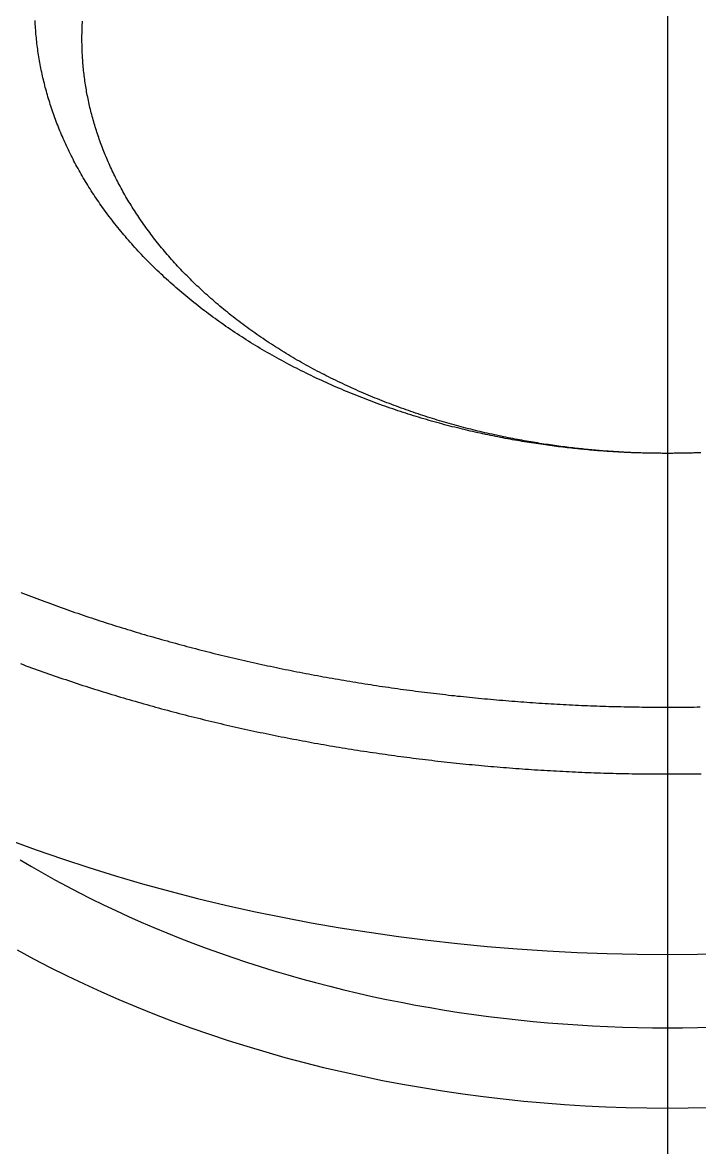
# Model space of a CAD drawing. Extents: x -6.6 to 49.4, y -19.1 to 35.3.
# Drawn here: x 37.52 to 41.11, y 23.55 to 29.5 of the extents above; entities that cross this region are included whole.
import ezdxf

# ---------------------------------------------------------------- set-up
doc = ezdxf.new("R2010")
doc.units = 0
doc.linetypes.add('CENTER', pattern=[50.8, 31.75, -6.35, 6.35, -6.35])
doc.layers.get('0').update_dxf_attribs({"linetype": 'CONTINUOUS'})
doc.layers.add('CENTER', color=1, linetype='CENTER')

msp = doc.modelspace()

# ---------------------------------------------------------------- linework, layer by layer
at = {"color": 7}
for points in [[(40.9353, 27.2238, 0), (40.9258, 27.2238, 0), (40.9164, 27.2238, 0), (40.907, 27.2238, 0), (40.8975, 27.2239, 0), (40.8881, 27.224, 0), (40.8786, 27.2241, 0), (40.8692, 27.2242, 0), (40.8597, 27.2243, 0), (40.8503, 27.2244, 0), (40.8408, 27.2246, 0), (40.8313, 27.2248, 0), (40.8218, 27.225, 0), (40.8122, 27.2252, 0), (40.8027, 27.2255, 0), (40.7931, 27.2257, 0), (40.7836, 27.226, 0), (40.774, 27.2263, 0), (40.7643, 27.2266, 0), (40.7547, 27.227, 0), (40.745, 27.2273, 0), (40.7354, 27.2277, 0), (40.7256, 27.2281, 0), (40.7159, 27.2286, 0), (40.7061, 27.229, 0), (40.6963, 27.2295, 0), (40.6865, 27.23, 0), (40.6766, 27.2306, 0), (40.6667, 27.2311, 0), (40.6568, 27.2317, 0), (40.6468, 27.2323, 0), (40.6368, 27.2329, 0), (40.6268, 27.2336, 0), (40.6167, 27.2342, 0), (40.6066, 27.2349, 0), (40.5964, 27.2357, 0), (40.5862, 27.2364, 0), (40.5759, 27.2372, 0), (40.5656, 27.238, 0), (40.5553, 27.2389, 0), (40.5449, 27.2397, 0), (40.5344, 27.2406, 0), (40.5239, 27.2415, 0), (40.5134, 27.2425, 0), (40.5028, 27.2435, 0), (40.4921, 27.2445, 0), (40.4814, 27.2455, 0), (40.4706, 27.2466, 0), (40.4598, 27.2477, 0), (40.4489, 27.2488, 0), (40.4379, 27.25, 0), (40.4269, 27.2512, 0), (40.4158, 27.2524, 0), (40.4047, 27.2537, 0), (40.3934, 27.2549, 0), (40.3821, 27.2563, 0), (40.3708, 27.2576, 0), (40.3593, 27.259, 0), (40.3478, 27.2605, 0), (40.3362, 27.262, 0), (40.3245, 27.2635, 0), (40.3127, 27.2651, 0), (40.3009, 27.2667, 0), (40.289, 27.2683, 0), (40.277, 27.27, 0), (40.2649, 27.2718, 0), (40.2528, 27.2735, 0), (40.2406, 27.2754, 0), (40.2283, 27.2772, 0), (40.216, 27.2791, 0), (40.2036, 27.2811, 0), (40.1912, 27.2831, 0), (40.1787, 27.2851, 0), (40.1661, 27.2872, 0), (40.1535, 27.2894, 0), (40.1408, 27.2915, 0), (40.1281, 27.2938, 0), (40.1153, 27.296, 0), (40.1024, 27.2984, 0), (40.0896, 27.3007, 0), (40.0766, 27.3031, 0), (40.0636, 27.3056, 0), (40.0506, 27.3081, 0), (40.0375, 27.3106, 0), (40.0244, 27.3132, 0), (40.0113, 27.3159, 0), (39.9981, 27.3186, 0), (39.9848, 27.3213, 0), (39.9715, 27.3241, 0), (39.9582, 27.327, 0), (39.9449, 27.3298, 0), (39.9315, 27.3328, 0), (39.9181, 27.3358, 0), (39.9047, 27.3388, 0), (39.8912, 27.3419, 0), (39.8777, 27.345, 0), (39.8642, 27.3482, 0), (39.8507, 27.3515, 0), (39.8371, 27.3548, 0), (39.8235, 27.3581, 0), (39.8099, 27.3615, 0), (39.7963, 27.3649, 0), (39.7826, 27.3684, 0), (39.769, 27.372, 0), (39.7553, 27.3756, 0), (39.7416, 27.3792, 0), (39.7279, 27.383, 0), (39.7142, 27.3867, 0), (39.7005, 27.3905, 0), (39.6868, 27.3944, 0), (39.6731, 27.3983, 0), (39.6593, 27.4023, 0), (39.6456, 27.4063, 0), (39.6319, 27.4104, 0), (39.6181, 27.4146, 0), (39.6044, 27.4187, 0), (39.5907, 27.423, 0), (39.5769, 27.4273, 0), (39.5632, 27.4316, 0), (39.5495, 27.436, 0), (39.5358, 27.4405, 0), (39.522, 27.445, 0), (39.5083, 27.4495, 0), (39.4946, 27.4541, 0), (39.4809, 27.4588, 0), (39.4672, 27.4635, 0), (39.4535, 27.4682, 0), (39.4398, 27.4731, 0), (39.4261, 27.4779, 0), (39.4124, 27.4828, 0), (39.3988, 27.4878, 0), (39.3851, 27.4928, 0), (39.3715, 27.4979, 0), (39.3579, 27.503, 0), (39.3442, 27.5082, 0), (39.3306, 27.5134, 0), (39.317, 27.5187, 0), (39.3035, 27.5241, 0), (39.2899, 27.5294, 0), (39.2763, 27.5349, 0), (39.2628, 27.5404, 0), (39.2493, 27.5459, 0), (39.2358, 27.5515, 0), (39.2223, 27.5571, 0), (39.2088, 27.5628, 0), (39.1954, 27.5686, 0), (39.182, 27.5744, 0), (39.1686, 27.5802, 0), (39.1552, 27.5861, 0), (39.1418, 27.5921, 0), (39.1285, 27.5981, 0), (39.1152, 27.6042, 0), (39.1019, 27.6103, 0), (39.0886, 27.6164, 0), (39.0753, 27.6226, 0), (39.0621, 27.6289, 0), (39.0489, 27.6352, 0), (39.0358, 27.6416, 0), (39.0226, 27.648, 0), (39.0095, 27.6544, 0), (38.9965, 27.661, 0), (38.9834, 27.6675, 0), (38.9704, 27.6742, 0), (38.9574, 27.6808, 0), (38.9444, 27.6875, 0), (38.9315, 27.6943, 0), (38.9186, 27.7011, 0), (38.9058, 27.708, 0), (38.893, 27.7149, 0), (38.8802, 27.7219, 0), (38.8674, 27.7289, 0), (38.8547, 27.736, 0), (38.842, 27.7432, 0), (38.8294, 27.7503, 0), (38.8168, 27.7576, 0), (38.8042, 27.7648, 0), (38.7917, 27.7722, 0), (38.7792, 27.7796, 0), (38.7668, 27.787, 0), (38.7544, 27.7945, 0), (38.7421, 27.802, 0), (38.7298, 27.8096, 0), (38.7175, 27.8172, 0), (38.7053, 27.8249, 0), (38.6931, 27.8326, 0), (38.681, 27.8404, 0), (38.669, 27.8482, 0), (38.657, 27.856, 0), (38.645, 27.8639, 0), (38.6331, 27.8719, 0), (38.6213, 27.8799, 0), (38.6095, 27.8879, 0), (38.5977, 27.896, 0), (38.5861, 27.9041, 0), (38.5744, 27.9122, 0), (38.5628, 27.9204, 0), (38.5513, 27.9287, 0), (38.5398, 27.937, 0), (38.5284, 27.9453, 0), (38.5171, 27.9536, 0), (38.5058, 27.962, 0), (38.4945, 27.9705, 0), (38.4834, 27.9789, 0), (38.4722, 27.9874, 0), (38.4612, 27.996, 0), (38.4502, 28.0045, 0), (38.4392, 28.0132, 0), (38.4283, 28.0218, 0), (38.4175, 28.0305, 0), (38.4068, 28.0392, 0), (38.3961, 28.0479, 0), (38.3854, 28.0567, 0), (38.3749, 28.0655, 0), (38.3644, 28.0744, 0), (38.3539, 28.0832, 0), (38.3435, 28.0922, 0), (38.3332, 28.1011, 0), (38.323, 28.11, 0), (38.3128, 28.119, 0), (38.3027, 28.1281, 0), (38.2927, 28.1371, 0), (38.2827, 28.1462, 0), (38.2728, 28.1553, 0), (38.263, 28.1644, 0), (38.2532, 28.1736, 0), (38.2435, 28.1827, 0), (38.2339, 28.1919, 0), (38.2243, 28.2012, 0), (38.2149, 28.2104, 0), (38.2055, 28.2197, 0), (38.1961, 28.229, 0), (38.1869, 28.2383, 0), (38.1777, 28.2477, 0), (38.1686, 28.257, 0), (38.1595, 28.2664, 0), (38.1506, 28.2758, 0), (38.1417, 28.2852, 0), (38.1329, 28.2947, 0), (38.1242, 28.3041, 0), (38.1155, 28.3136, 0), (38.107, 28.3231, 0), (38.0985, 28.3326, 0), (38.09, 28.3421, 0), (38.0817, 28.3517, 0), (38.0734, 28.3612, 0), (38.0653, 28.3708, 0), (38.0572, 28.3803, 0), (38.0491, 28.3899, 0), (38.0412, 28.3995, 0), (38.0333, 28.4091, 0), (38.0255, 28.4187, 0), (38.0177, 28.4283, 0), (38.0101, 28.438, 0), (38.0025, 28.4476, 0), (37.995, 28.4573, 0), (37.9876, 28.467, 0), (37.9802, 28.4766, 0), (37.9729, 28.4863, 0), (37.9657, 28.496, 0), (37.9586, 28.5057, 0), (37.9515, 28.5155, 0), (37.9445, 28.5252, 0), (37.9376, 28.5349, 0), (37.9308, 28.5447, 0), (37.924, 28.5544, 0), (37.9173, 28.5642, 0), (37.9107, 28.574, 0), (37.9041, 28.5837, 0), (37.8977, 28.5935, 0), (37.8913, 28.6033, 0), (37.8849, 28.6131, 0), (37.8786, 28.623, 0), (37.8725, 28.6328, 0), (37.8663, 28.6426, 0), (37.8603, 28.6524, 0), (37.8543, 28.6623, 0), (37.8484, 28.6721, 0), (37.8425, 28.682, 0), (37.8368, 28.6919, 0), (37.8311, 28.7017, 0), (37.8254, 28.7116, 0), (37.8199, 28.7215, 0), (37.8144, 28.7314, 0), (37.809, 28.7413, 0), (37.8036, 28.7512, 0), (37.7983, 28.7611, 0), (37.7931, 28.771, 0), (37.788, 28.781, 0), (37.7829, 28.7909, 0), (37.7779, 28.8008, 0), (37.7729, 28.8108, 0), (37.7681, 28.8207, 0), (37.7633, 28.8306, 0), (37.7585, 28.8406, 0), (37.7538, 28.8506, 0), (37.7492, 28.8605, 0), (37.7447, 28.8705, 0), (37.7402, 28.8805, 0), (37.7358, 28.8904, 0), (37.7315, 28.9004, 0), (37.7272, 28.9104, 0), (37.723, 28.9204, 0), (37.7188, 28.9304, 0), (37.7148, 28.9403, 0), (37.7107, 28.9503, 0), (37.7068, 28.9603, 0), (37.7029, 28.9703, 0), (37.6991, 28.9803, 0), (37.6953, 28.9904, 0), (37.6916, 29.0004, 0), (37.688, 29.0104, 0), (37.6844, 29.0204, 0), (37.6809, 29.0304, 0), (37.6775, 29.0404, 0), (37.6741, 29.0505, 0), (37.6708, 29.0605, 0), (37.6676, 29.0705, 0), (37.6644, 29.0806, 0), (37.6613, 29.0906, 0), (37.6582, 29.1007, 0), (37.6552, 29.1107, 0), (37.6523, 29.1208, 0), (37.6495, 29.1308, 0), (37.6467, 29.1409, 0), (37.6439, 29.1509, 0), (37.6412, 29.161, 0), (37.6386, 29.171, 0), (37.6361, 29.1811, 0), (37.6336, 29.1912, 0), (37.6312, 29.2012, 0), (37.6288, 29.2113, 0), (37.6265, 29.2214, 0), (37.6243, 29.2315, 0), (37.6221, 29.2415, 0), (37.62, 29.2516, 0), (37.618, 29.2617, 0), (37.616, 29.2718, 0), (37.6141, 29.2819, 0), (37.6122, 29.292, 0), (37.6104, 29.3021, 0), (37.6087, 29.3121, 0), (37.607, 29.3222, 0), (37.6054, 29.3323, 0), (37.6039, 29.3424, 0), (37.6024, 29.3525, 0), (37.601, 29.3626, 0), (37.5996, 29.3727, 0), (37.5983, 29.3828, 0), (37.5971, 29.3929, 0), (37.5959, 29.403, 0), (37.5948, 29.4131, 0), (37.5937, 29.4232, 0), (37.5928, 29.4333, 0), (37.5918, 29.4434, 0), (37.591, 29.4535, 0), (37.5902, 29.4637, 0), (37.5894, 29.4738, 0), (37.5887, 29.4839, 0), (37.5881, 29.494, 0), (37.5875, 29.5041, 0), (37.5871, 29.5142, 0)], [(40.9353, 27.2238, 0), (40.9265, 27.2238, 0), (40.9178, 27.2238, 0), (40.9091, 27.2238, 0), (40.9004, 27.2239, 0), (40.8916, 27.2239, 0), (40.8829, 27.224, 0), (40.8741, 27.2241, 0), (40.8654, 27.2243, 0), (40.8566, 27.2244, 0), (40.8478, 27.2245, 0), (40.839, 27.2247, 0), (40.8302, 27.2249, 0), (40.8214, 27.2251, 0), (40.8126, 27.2253, 0), (40.8037, 27.2256, 0), (40.7949, 27.2258, 0), (40.786, 27.2261, 0), (40.7771, 27.2264, 0), (40.7682, 27.2267, 0), (40.7592, 27.2271, 0), (40.7503, 27.2274, 0), (40.7413, 27.2278, 0), (40.7323, 27.2282, 0), (40.7232, 27.2286, 0), (40.7142, 27.2291, 0), (40.7051, 27.2296, 0), (40.6959, 27.23, 0), (40.6868, 27.2306, 0), (40.6776, 27.2311, 0), (40.6684, 27.2316, 0), (40.6591, 27.2322, 0), (40.6498, 27.2328, 0), (40.6405, 27.2335, 0), (40.6311, 27.2341, 0), (40.6217, 27.2348, 0), (40.6122, 27.2355, 0), (40.6027, 27.2362, 0), (40.5932, 27.237, 0), (40.5836, 27.2377, 0), (40.574, 27.2385, 0), (40.5643, 27.2394, 0), (40.5546, 27.2402, 0), (40.5449, 27.2411, 0), (40.535, 27.242, 0), (40.5252, 27.2429, 0), (40.5153, 27.2439, 0), (40.5053, 27.2449, 0), (40.4952, 27.2459, 0), (40.4852, 27.247, 0), (40.475, 27.248, 0), (40.4648, 27.2491, 0), (40.4546, 27.2503, 0), (40.4443, 27.2514, 0), (40.4339, 27.2526, 0), (40.4234, 27.2538, 0), (40.4129, 27.2551, 0), (40.4023, 27.2564, 0), (40.3916, 27.2577, 0), (40.3809, 27.2591, 0), (40.3701, 27.2605, 0), (40.3592, 27.262, 0), (40.3482, 27.2635, 0), (40.3372, 27.265, 0), (40.3261, 27.2666, 0), (40.3149, 27.2682, 0), (40.3037, 27.2698, 0), (40.2924, 27.2715, 0), (40.2811, 27.2732, 0), (40.2697, 27.275, 0), (40.2582, 27.2768, 0), (40.2467, 27.2787, 0), (40.2351, 27.2806, 0), (40.2235, 27.2825, 0), (40.2118, 27.2845, 0), (40.2001, 27.2865, 0), (40.1883, 27.2885, 0), (40.1765, 27.2906, 0), (40.1646, 27.2928, 0), (40.1527, 27.295, 0), (40.1407, 27.2972, 0), (40.1287, 27.2995, 0), (40.1166, 27.3018, 0), (40.1045, 27.3042, 0), (40.0924, 27.3066, 0), (40.0802, 27.309, 0), (40.068, 27.3115, 0), (40.0557, 27.314, 0), (40.0435, 27.3166, 0), (40.0311, 27.3193, 0), (40.0188, 27.3219, 0), (40.0064, 27.3246, 0), (39.994, 27.3274, 0), (39.9816, 27.3302, 0), (39.9691, 27.3331, 0), (39.9566, 27.336, 0), (39.9441, 27.3389, 0), (39.9316, 27.3419, 0), (39.919, 27.345, 0), (39.9065, 27.3481, 0), (39.8939, 27.3512, 0), (39.8813, 27.3544, 0), (39.8686, 27.3576, 0), (39.856, 27.3609, 0), (39.8434, 27.3643, 0), (39.8307, 27.3676, 0), (39.818, 27.3711, 0), (39.8053, 27.3746, 0), (39.7927, 27.3781, 0), (39.78, 27.3817, 0), (39.7673, 27.3853, 0), (39.7546, 27.389, 0), (39.7419, 27.3927, 0), (39.7291, 27.3965, 0), (39.7164, 27.4003, 0), (39.7037, 27.4042, 0), (39.691, 27.4081, 0), (39.6783, 27.4121, 0), (39.6656, 27.4161, 0), (39.6529, 27.4202, 0), (39.6402, 27.4243, 0), (39.6275, 27.4285, 0), (39.6148, 27.4327, 0), (39.6021, 27.4369, 0), (39.5894, 27.4412, 0), (39.5767, 27.4456, 0), (39.5641, 27.45, 0), (39.5514, 27.4545, 0), (39.5387, 27.459, 0), (39.5261, 27.4635, 0), (39.5134, 27.4681, 0), (39.5008, 27.4728, 0), (39.4882, 27.4775, 0), (39.4756, 27.4822, 0), (39.463, 27.487, 0), (39.4504, 27.4918, 0), (39.4378, 27.4967, 0), (39.4252, 27.5016, 0), (39.4127, 27.5066, 0), (39.4001, 27.5117, 0), (39.3876, 27.5167, 0), (39.3751, 27.5219, 0), (39.3626, 27.527, 0), (39.3501, 27.5323, 0), (39.3377, 27.5375, 0), (39.3252, 27.5429, 0), (39.3128, 27.5482, 0), (39.3004, 27.5536, 0), (39.288, 27.5591, 0), (39.2756, 27.5646, 0), (39.2633, 27.5702, 0), (39.251, 27.5758, 0), (39.2387, 27.5814, 0), (39.2264, 27.5871, 0), (39.2141, 27.5929, 0), (39.2019, 27.5987, 0), (39.1897, 27.6045, 0), (39.1775, 27.6104, 0), (39.1654, 27.6163, 0), (39.1532, 27.6223, 0), (39.1411, 27.6283, 0), (39.1291, 27.6344, 0), (39.117, 27.6405, 0), (39.105, 27.6467, 0), (39.093, 27.6529, 0), (39.0811, 27.6592, 0), (39.0691, 27.6655, 0), (39.0572, 27.6719, 0), (39.0454, 27.6783, 0), (39.0335, 27.6847, 0), (39.0217, 27.6912, 0), (39.01, 27.6978, 0), (38.9982, 27.7044, 0), (38.9866, 27.711, 0), (38.9749, 27.7177, 0), (38.9633, 27.7245, 0), (38.9517, 27.7312, 0), (38.9401, 27.7381, 0), (38.9286, 27.745, 0), (38.9172, 27.7519, 0), (38.9057, 27.7589, 0), (38.8943, 27.7659, 0), (38.883, 27.7729, 0), (38.8717, 27.78, 0), (38.8605, 27.7872, 0), (38.8493, 27.7944, 0), (38.8381, 27.8016, 0), (38.827, 27.8089, 0), (38.8159, 27.8162, 0), (38.8049, 27.8235, 0), (38.794, 27.8309, 0), (38.7831, 27.8383, 0), (38.7722, 27.8458, 0), (38.7614, 27.8533, 0), (38.7506, 27.8609, 0), (38.7399, 27.8685, 0), (38.7292, 27.8761, 0), (38.7186, 27.8837, 0), (38.708, 27.8914, 0), (38.6975, 27.8992, 0), (38.6871, 27.9069, 0), (38.6767, 27.9147, 0), (38.6663, 27.9226, 0), (38.656, 27.9304, 0), (38.6458, 27.9383, 0), (38.6356, 27.9463, 0), (38.6255, 27.9542, 0), (38.6154, 27.9622, 0), (38.6054, 27.9703, 0), (38.5955, 27.9783, 0), (38.5856, 27.9864, 0), (38.5757, 27.9946, 0), (38.5659, 28.0027, 0), (38.5562, 28.0109, 0), (38.5466, 28.0191, 0), (38.537, 28.0273, 0), (38.5274, 28.0356, 0), (38.5179, 28.0439, 0), (38.5085, 28.0522, 0), (38.4992, 28.0606, 0), (38.4899, 28.0689, 0), (38.4807, 28.0773, 0), (38.4715, 28.0858, 0), (38.4624, 28.0942, 0), (38.4534, 28.1027, 0), (38.4444, 28.1112, 0), (38.4355, 28.1197, 0), (38.4266, 28.1282, 0), (38.4179, 28.1368, 0), (38.4092, 28.1454, 0), (38.4005, 28.154, 0), (38.392, 28.1626, 0), (38.3835, 28.1712, 0), (38.375, 28.1799, 0), (38.3667, 28.1886, 0), (38.3584, 28.1973, 0), (38.3502, 28.206, 0), (38.342, 28.2147, 0), (38.334, 28.2235, 0), (38.326, 28.2323, 0), (38.318, 28.2411, 0), (38.3102, 28.2498, 0), (38.3024, 28.2587, 0), (38.2947, 28.2675, 0), (38.287, 28.2763, 0), (38.2794, 28.2852, 0), (38.2719, 28.294, 0), (38.2645, 28.3029, 0), (38.2571, 28.3118, 0), (38.2498, 28.3206, 0), (38.2426, 28.3295, 0), (38.2355, 28.3385, 0), (38.2284, 28.3474, 0), (38.2214, 28.3563, 0), (38.2144, 28.3652, 0), (38.2076, 28.3742, 0), (38.2007, 28.3831, 0), (38.194, 28.3921, 0), (38.1873, 28.4011, 0), (38.1807, 28.4101, 0), (38.1742, 28.4191, 0), (38.1677, 28.4281, 0), (38.1613, 28.4371, 0), (38.155, 28.4461, 0), (38.1487, 28.4551, 0), (38.1425, 28.4642, 0), (38.1364, 28.4732, 0), (38.1303, 28.4822, 0), (38.1243, 28.4913, 0), (38.1184, 28.5004, 0), (38.1126, 28.5095, 0), (38.1068, 28.5185, 0), (38.101, 28.5276, 0), (38.0954, 28.5367, 0), (38.0898, 28.5458, 0), (38.0842, 28.5549, 0), (38.0788, 28.5641, 0), (38.0733, 28.5732, 0), (38.068, 28.5823, 0), (38.0627, 28.5914, 0), (38.0575, 28.6006, 0), (38.0524, 28.6097, 0), (38.0473, 28.6189, 0), (38.0423, 28.628, 0), (38.0373, 28.6372, 0), (38.0324, 28.6464, 0), (38.0276, 28.6556, 0), (38.0228, 28.6647, 0), (38.0181, 28.6739, 0), (38.0135, 28.6831, 0), (38.0089, 28.6923, 0), (38.0044, 28.7015, 0), (38, 28.7107, 0), (37.9956, 28.7199, 0), (37.9913, 28.7292, 0), (37.987, 28.7384, 0), (37.9828, 28.7476, 0), (37.9786, 28.7568, 0), (37.9746, 28.766, 0), (37.9706, 28.7753, 0), (37.9666, 28.7845, 0), (37.9627, 28.7938, 0), (37.9589, 28.803, 0), (37.9551, 28.8122, 0), (37.9514, 28.8215, 0), (37.9477, 28.8307, 0), (37.9441, 28.84, 0), (37.9406, 28.8493, 0), (37.9371, 28.8585, 0), (37.9337, 28.8678, 0), (37.9303, 28.8771, 0), (37.927, 28.8863, 0), (37.9238, 28.8956, 0), (37.9206, 28.9049, 0), (37.9175, 28.9142, 0), (37.9144, 28.9234, 0), (37.9114, 28.9327, 0), (37.9085, 28.942, 0), (37.9056, 28.9513, 0), (37.9028, 28.9606, 0), (37.9, 28.9699, 0), (37.8973, 28.9792, 0), (37.8947, 28.9885, 0), (37.8921, 28.9978, 0), (37.8895, 29.0071, 0), (37.8871, 29.0164, 0), (37.8847, 29.0257, 0), (37.8823, 29.035, 0), (37.88, 29.0444, 0), (37.8778, 29.0537, 0), (37.8756, 29.063, 0), (37.8735, 29.0723, 0), (37.8714, 29.0816, 0), (37.8694, 29.091, 0), (37.8674, 29.1003, 0), (37.8655, 29.1096, 0), (37.8637, 29.119, 0), (37.8619, 29.1283, 0), (37.8602, 29.1376, 0), (37.8585, 29.147, 0), (37.8569, 29.1563, 0), (37.8554, 29.1656, 0), (37.8539, 29.175, 0), (37.8525, 29.1843, 0), (37.8511, 29.1937, 0), (37.8498, 29.203, 0), (37.8485, 29.2123, 0), (37.8473, 29.2217, 0), (37.8462, 29.231, 0), (37.8451, 29.2404, 0), (37.8441, 29.2497, 0), (37.8431, 29.2591, 0), (37.8422, 29.2684, 0), (37.8413, 29.2778, 0), (37.8405, 29.2871, 0), (37.8398, 29.2965, 0), (37.8391, 29.3059, 0), (37.8385, 29.3152, 0), (37.8379, 29.3246, 0), (37.8374, 29.3339, 0), (37.8369, 29.3433, 0), (37.8365, 29.3526, 0), (37.8362, 29.362, 0), (37.8359, 29.3713, 0), (37.8356, 29.3807, 0), (37.8355, 29.3901, 0), (37.8353, 29.3994, 0), (37.8353, 29.4088, 0), (37.8353, 29.4181, 0), (37.8353, 29.4275, 0), (37.8354, 29.4369, 0), (37.8356, 29.4462, 0), (37.8358, 29.4556, 0), (37.836, 29.4649, 0), (37.8364, 29.4743, 0), (37.8368, 29.4836, 0), (37.8372, 29.493, 0), (37.8377, 29.5023, 0), (37.8382, 29.5117, 0)], [(41.1113, 27.227, 0), (41.1023, 27.2267, 0), (41.0934, 27.2264, 0), (41.0845, 27.2261, 0), (41.0756, 27.2258, 0), (41.0668, 27.2255, 0), (41.0579, 27.2253, 0), (41.0491, 27.2251, 0), (41.0403, 27.2249, 0), (41.0315, 27.2247, 0), (41.0227, 27.2245, 0), (41.0139, 27.2244, 0), (41.0052, 27.2242, 0), (40.9964, 27.2241, 0), (40.9877, 27.224, 0), (40.9789, 27.2239, 0), (40.9702, 27.2239, 0), (40.9615, 27.2238, 0), (40.9527, 27.2238, 0), (40.944, 27.2238, 0), (40.9353, 27.2238, 0)], [(41.1062, 27.2266, 0), (41.0966, 27.2263, 0), (41.087, 27.226, 0), (41.0774, 27.2257, 0), (41.0678, 27.2254, 0), (41.0583, 27.2252, 0), (41.0488, 27.225, 0), (41.0393, 27.2248, 0), (41.0298, 27.2246, 0), (41.0203, 27.2244, 0), (41.0108, 27.2243, 0), (41.0013, 27.2242, 0), (40.9919, 27.224, 0), (40.9824, 27.224, 0), (40.973, 27.2239, 0), (40.9636, 27.2238, 0), (40.9541, 27.2238, 0), (40.9447, 27.2238, 0), (40.9353, 27.2238, 0)], [(37.5112, 26.4875, 0), (37.5254, 26.482, 0), (37.5396, 26.4765, 0), (37.5538, 26.4711, 0), (37.568, 26.4657, 0), (37.5823, 26.4603, 0), (37.5966, 26.4549, 0), (37.6109, 26.4495, 0), (37.6252, 26.4442, 0), (37.6395, 26.4389, 0), (37.6538, 26.4336, 0), (37.6682, 26.4284, 0), (37.6826, 26.4231, 0), (37.697, 26.4179, 0), (37.7114, 26.4128, 0), (37.7258, 26.4076, 0), (37.7403, 26.4025, 0), (37.7548, 26.3974, 0), (37.7692, 26.3923, 0), (37.7837, 26.3873, 0), (37.7983, 26.3822, 0), (37.8128, 26.3772, 0), (37.8273, 26.3723, 0), (37.8419, 26.3673, 0), (37.8565, 26.3624, 0), (37.8711, 26.3575, 0), (37.8857, 26.3526, 0), (37.9003, 26.3478, 0), (37.915, 26.343, 0), (37.9296, 26.3382, 0), (37.9443, 26.3334, 0), (37.959, 26.3287, 0), (37.9737, 26.3239, 0), (37.9884, 26.3192, 0), (38.0031, 26.3146, 0), (38.0179, 26.3099, 0), (38.0326, 26.3053, 0), (38.0474, 26.3007, 0), (38.0622, 26.2962, 0), (38.077, 26.2916, 0), (38.0918, 26.2871, 0), (38.1067, 26.2826, 0), (38.1215, 26.2781, 0), (38.1364, 26.2737, 0), (38.1513, 26.2693, 0), (38.1661, 26.2649, 0), (38.181, 26.2605, 0), (38.196, 26.2562, 0), (38.2109, 26.2519, 0), (38.2258, 26.2476, 0), (38.2408, 26.2433, 0), (38.2558, 26.2391, 0), (38.2708, 26.2349, 0), (38.2858, 26.2307, 0), (38.3008, 26.2265, 0), (38.3158, 26.2224, 0), (38.3308, 26.2183, 0), (38.3459, 26.2142, 0), (38.361, 26.2101, 0), (38.376, 26.2061, 0), (38.3911, 26.2021, 0), (38.4062, 26.1981, 0), (38.4213, 26.1941, 0), (38.4365, 26.1902, 0), (38.4516, 26.1863, 0), (38.4668, 26.1824, 0), (38.4819, 26.1785, 0), (38.4971, 26.1747, 0), (38.5123, 26.1709, 0), (38.5275, 26.1671, 0), (38.5427, 26.1633, 0), (38.5579, 26.1596, 0), (38.5732, 26.1559, 0), (38.5884, 26.1522, 0), (38.6037, 26.1485, 0), (38.619, 26.1449, 0), (38.6342, 26.1413, 0), (38.6495, 26.1377, 0), (38.6648, 26.1341, 0), (38.6802, 26.1306, 0), (38.6955, 26.1271, 0), (38.7108, 26.1236, 0), (38.7262, 26.1201, 0), (38.7415, 26.1167, 0), (38.7569, 26.1133, 0), (38.7723, 26.1099, 0), (38.7877, 26.1065, 0), (38.8031, 26.1032, 0), (38.8185, 26.0999, 0), (38.8339, 26.0966, 0), (38.8494, 26.0933, 0), (38.8648, 26.0901, 0), (38.8803, 26.0869, 0), (38.8957, 26.0837, 0), (38.9112, 26.0805, 0), (38.9267, 26.0774, 0), (38.9422, 26.0743, 0), (38.9577, 26.0712, 0), (38.9732, 26.0681, 0), (38.9887, 26.0651, 0), (39.0043, 26.0621, 0), (39.0198, 26.0591, 0), (39.0354, 26.0561, 0), (39.0509, 26.0532, 0), (39.0665, 26.0503, 0), (39.0821, 26.0474, 0), (39.0977, 26.0445, 0), (39.1133, 26.0417, 0), (39.1289, 26.0389, 0), (39.1445, 26.0361, 0), (39.1601, 26.0333, 0), (39.1758, 26.0306, 0), (39.1914, 26.0278, 0), (39.2071, 26.0252, 0), (39.2227, 26.0225, 0), (39.2384, 26.0198, 0), (39.2541, 26.0172, 0), (39.2698, 26.0146, 0), (39.2855, 26.0121, 0), (39.3012, 26.0095, 0), (39.3169, 26.007, 0), (39.3326, 26.0045, 0), (39.3483, 26.0021, 0), (39.3641, 25.9996, 0), (39.3798, 25.9972, 0), (39.3955, 25.9948, 0), (39.4113, 25.9924, 0), (39.4271, 25.9901, 0), (39.4428, 25.9878, 0), (39.4586, 25.9855, 0), (39.4744, 25.9832, 0), (39.4902, 25.981, 0), (39.506, 25.9787, 0), (39.5218, 25.9765, 0), (39.5376, 25.9744, 0), (39.5534, 25.9722, 0), (39.5693, 25.9701, 0), (39.5851, 25.968, 0), (39.6009, 25.9659, 0), (39.6168, 25.9639, 0), (39.6326, 25.9619, 0), (39.6485, 25.9599, 0), (39.6644, 25.9579, 0), (39.6802, 25.956, 0), (39.6961, 25.954, 0), (39.712, 25.9521, 0), (39.7279, 25.9503, 0), (39.7438, 25.9484, 0), (39.7597, 25.9466, 0), (39.7756, 25.9448, 0), (39.7915, 25.943, 0), (39.8075, 25.9413, 0), (39.8234, 25.9395, 0), (39.8393, 25.9378, 0), (39.8553, 25.9362, 0), (39.8712, 25.9345, 0), (39.8871, 25.9329, 0), (39.9031, 25.9313, 0), (39.9191, 25.9297, 0), (39.935, 25.9282, 0), (39.951, 25.9266, 0), (39.967, 25.9251, 0), (39.9829, 25.9237, 0), (39.9989, 25.9222, 0), (40.0149, 25.9208, 0), (40.0309, 25.9194, 0), (40.0469, 25.918, 0), (40.0629, 25.9166, 0), (40.0789, 25.9153, 0), (40.0949, 25.914, 0), (40.1109, 25.9127, 0), (40.1269, 25.9115, 0), (40.143, 25.9102, 0), (40.159, 25.909, 0), (40.175, 25.9079, 0), (40.191, 25.9067, 0), (40.2071, 25.9056, 0), (40.2231, 25.9045, 0), (40.2392, 25.9034, 0), (40.2552, 25.9023, 0), (40.2713, 25.9013, 0), (40.2873, 25.9003, 0), (40.3034, 25.8993, 0), (40.3194, 25.8983, 0), (40.3355, 25.8974, 0), (40.3516, 25.8965, 0), (40.3676, 25.8956, 0), (40.3837, 25.8948, 0), (40.3998, 25.8939, 0), (40.4158, 25.8931, 0), (40.4319, 25.8923, 0), (40.448, 25.8916, 0), (40.4641, 25.8908, 0), (40.4802, 25.8901, 0), (40.4963, 25.8894, 0), (40.5124, 25.8888, 0), (40.5284, 25.8881, 0), (40.5445, 25.8875, 0), (40.5606, 25.8869, 0), (40.5767, 25.8864, 0), (40.5928, 25.8858, 0), (40.6089, 25.8853, 0), (40.625, 25.8848, 0), (40.6411, 25.8844, 0), (40.6572, 25.8839, 0), (40.6733, 25.8835, 0), (40.6894, 25.8831, 0), (40.7055, 25.8828, 0), (40.7216, 25.8824, 0), (40.7377, 25.8821, 0), (40.7538, 25.8818, 0), (40.7699, 25.8815, 0), (40.786, 25.8813, 0), (40.8022, 25.8811, 0), (40.8183, 25.8809, 0), (40.8344, 25.8807, 0), (40.8505, 25.8806, 0), (40.8666, 25.8804, 0), (40.8827, 25.8804, 0), (40.8988, 25.8803, 0), (40.9149, 25.8802, 0), (40.931, 25.8802, 0), (40.9472, 25.8802, 0), (40.9633, 25.8802, 0), (40.9794, 25.8803, 0), (40.9955, 25.8804, 0), (41.0116, 25.8805, 0), (41.0277, 25.8806, 0), (41.0439, 25.8808, 0), (41.06, 25.8809, 0), (41.0761, 25.8811, 0), (41.0922, 25.8814, 0), (41.1083, 25.8816, 0)], [(37.509, 26.1109, 0), (37.5239, 26.1054, 0), (37.5388, 26.0999, 0), (37.5537, 26.0944, 0), (37.5686, 26.089, 0), (37.5835, 26.0836, 0), (37.5985, 26.0783, 0), (37.6135, 26.0729, 0), (37.6285, 26.0676, 0), (37.6435, 26.0623, 0), (37.6585, 26.057, 0), (37.6736, 26.0518, 0), (37.6887, 26.0466, 0), (37.7037, 26.0414, 0), (37.7188, 26.0362, 0), (37.7339, 26.0311, 0), (37.7491, 26.026, 0), (37.7642, 26.0209, 0), (37.7794, 26.0159, 0), (37.7945, 26.0108, 0), (37.8097, 26.0058, 0), (37.8249, 26.0009, 0), (37.8402, 25.9959, 0), (37.8554, 25.991, 0), (37.8706, 25.9861, 0), (37.8859, 25.9812, 0), (37.9012, 25.9764, 0), (37.9165, 25.9716, 0), (37.9318, 25.9668, 0), (37.9471, 25.962, 0), (37.9624, 25.9573, 0), (37.9778, 25.9526, 0), (37.9932, 25.9479, 0), (38.0085, 25.9432, 0), (38.0239, 25.9386, 0), (38.0394, 25.934, 0), (38.0548, 25.9294, 0), (38.0702, 25.9249, 0), (38.0857, 25.9203, 0), (38.1011, 25.9158, 0), (38.1166, 25.9114, 0), (38.1321, 25.9069, 0), (38.1476, 25.9025, 0), (38.1631, 25.8981, 0), (38.1787, 25.8937, 0), (38.1942, 25.8894, 0), (38.2098, 25.8851, 0), (38.2253, 25.8808, 0), (38.2409, 25.8765, 0), (38.2565, 25.8723, 0), (38.2721, 25.8681, 0), (38.2878, 25.8639, 0), (38.3034, 25.8597, 0), (38.319, 25.8556, 0), (38.3347, 25.8515, 0), (38.3504, 25.8474, 0), (38.3661, 25.8434, 0), (38.3818, 25.8393, 0), (38.3975, 25.8353, 0), (38.4132, 25.8314, 0), (38.4289, 25.8274, 0), (38.4447, 25.8235, 0), (38.4605, 25.8196, 0), (38.4762, 25.8157, 0), (38.492, 25.8119, 0), (38.5078, 25.8081, 0), (38.5236, 25.8043, 0), (38.5394, 25.8005, 0), (38.5553, 25.7968, 0), (38.5711, 25.7931, 0), (38.587, 25.7894, 0), (38.6028, 25.7857, 0), (38.6187, 25.7821, 0), (38.6346, 25.7785, 0), (38.6505, 25.7749, 0), (38.6664, 25.7713, 0), (38.6823, 25.7678, 0), (38.6982, 25.7643, 0), (38.7142, 25.7608, 0), (38.7301, 25.7573, 0), (38.7461, 25.7539, 0), (38.7621, 25.7505, 0), (38.778, 25.7471, 0), (38.794, 25.7438, 0), (38.81, 25.7404, 0), (38.826, 25.7371, 0), (38.8421, 25.7339, 0), (38.8581, 25.7306, 0), (38.8741, 25.7274, 0), (38.8902, 25.7242, 0), (38.9063, 25.721, 0), (38.9223, 25.7179, 0), (38.9384, 25.7148, 0), (38.9545, 25.7117, 0), (38.9706, 25.7086, 0), (38.9867, 25.7056, 0), (39.0028, 25.7026, 0), (39.0189, 25.6996, 0), (39.0351, 25.6966, 0), (39.0512, 25.6937, 0), (39.0674, 25.6907, 0), (39.0835, 25.6879, 0), (39.0997, 25.685, 0), (39.1159, 25.6822, 0), (39.1321, 25.6793, 0), (39.1483, 25.6766, 0), (39.1645, 25.6738, 0), (39.1807, 25.6711, 0), (39.1969, 25.6684, 0), (39.2132, 25.6657, 0), (39.2294, 25.663, 0), (39.2456, 25.6604, 0), (39.2619, 25.6578, 0), (39.2782, 25.6552, 0), (39.2944, 25.6527, 0), (39.3107, 25.6501, 0), (39.327, 25.6476, 0), (39.3433, 25.6451, 0), (39.3596, 25.6427, 0), (39.3759, 25.6403, 0), (39.3922, 25.6379, 0), (39.4085, 25.6355, 0), (39.4249, 25.6332, 0), (39.4412, 25.6308, 0), (39.4575, 25.6285, 0), (39.4739, 25.6263, 0), (39.4903, 25.624, 0), (39.5066, 25.6218, 0), (39.523, 25.6196, 0), (39.5394, 25.6174, 0), (39.5558, 25.6153, 0), (39.5722, 25.6132, 0), (39.5885, 25.6111, 0), (39.605, 25.609, 0), (39.6214, 25.607, 0), (39.6378, 25.605, 0), (39.6542, 25.603, 0), (39.6706, 25.601, 0), (39.6871, 25.5991, 0), (39.7035, 25.5972, 0), (39.72, 25.5953, 0), (39.7364, 25.5934, 0), (39.7529, 25.5916, 0), (39.7693, 25.5898, 0), (39.7858, 25.588, 0), (39.8023, 25.5862, 0), (39.8188, 25.5845, 0), (39.8352, 25.5828, 0), (39.8517, 25.5811, 0), (39.8682, 25.5795, 0), (39.8847, 25.5778, 0), (39.9012, 25.5762, 0), (39.9178, 25.5746, 0), (39.9343, 25.5731, 0), (39.9508, 25.5716, 0), (39.9673, 25.5701, 0), (39.9838, 25.5686, 0), (40.0004, 25.5671, 0), (40.0169, 25.5657, 0), (40.0335, 25.5643, 0), (40.05, 25.5629, 0), (40.0666, 25.5616, 0), (40.0831, 25.5603, 0), (40.0997, 25.559, 0), (40.1162, 25.5577, 0), (40.1328, 25.5565, 0), (40.1494, 25.5552, 0), (40.166, 25.554, 0), (40.1825, 25.5529, 0), (40.1991, 25.5517, 0), (40.2157, 25.5506, 0), (40.2323, 25.5495, 0), (40.2489, 25.5484, 0), (40.2655, 25.5474, 0), (40.2821, 25.5464, 0), (40.2987, 25.5454, 0), (40.3153, 25.5444, 0), (40.3319, 25.5435, 0), (40.3485, 25.5426, 0), (40.3651, 25.5417, 0), (40.3817, 25.5408, 0), (40.3984, 25.54, 0), (40.415, 25.5392, 0), (40.4316, 25.5384, 0), (40.4482, 25.5376, 0), (40.4649, 25.5369, 0), (40.4815, 25.5362, 0), (40.4981, 25.5355, 0), (40.5147, 25.5348, 0), (40.5314, 25.5342, 0), (40.548, 25.5336, 0), (40.5647, 25.533, 0), (40.5813, 25.5325, 0), (40.5979, 25.5319, 0), (40.6146, 25.5314, 0), (40.6312, 25.5309, 0), (40.6479, 25.5305, 0), (40.6645, 25.5301, 0), (40.6811, 25.5297, 0), (40.6978, 25.5293, 0), (40.7144, 25.5289, 0), (40.7311, 25.5286, 0), (40.7477, 25.5283, 0), (40.7644, 25.528, 0), (40.781, 25.5278, 0), (40.7977, 25.5275, 0), (40.8143, 25.5273, 0), (40.831, 25.5272, 0), (40.8476, 25.527, 0), (40.8643, 25.5269, 0), (40.8809, 25.5268, 0), (40.8976, 25.5267, 0), (40.9142, 25.5267, 0), (40.9309, 25.5267, 0), (40.9476, 25.5267, 0), (40.9642, 25.5267, 0), (40.9809, 25.5267, 0), (40.9975, 25.5268, 0), (41.0142, 25.5269, 0), (41.0309, 25.5271, 0), (41.0475, 25.5272, 0), (41.0642, 25.5274, 0), (41.0808, 25.5276, 0), (41.0975, 25.5279, 0), (41.1142, 25.5281, 0)]]:
    msp.add_polyline3d(points, dxfattribs=at)
at = {"color": 7, "linetype": 'CONTINUOUS'}
for points in [[(37.4578, 25.1755, 0), (37.5936, 25.1254, 0), (37.7314, 25.0774, 0), (37.8712, 25.0313, 0), (38.0128, 24.9874, 0), (38.1562, 24.9455, 0), (38.3012, 24.9058, 0), (38.4478, 24.8681, 0), (38.596, 24.8327, 0), (38.7455, 24.7994, 0), (38.8963, 24.7684, 0), (39.0484, 24.7396, 0), (39.2016, 24.713, 0), (39.3559, 24.6887, 0), (39.5111, 24.6666, 0), (39.6672, 24.6468, 0), (39.824, 24.6294, 0), (39.9815, 24.6142, 0), (40.1396, 24.6014, 0), (40.2982, 24.5908, 0), (40.4571, 24.5826, 0), (40.6163, 24.5768, 0), (40.7758, 24.5733, 0), (40.9353, 24.5721, 0), (41.0948, 24.5733, 0), (41.2542, 24.5768, 0)], [(37.5074, 25.0726, 0), (37.5683, 25.0366, 0), (37.6299, 25.0013, 0), (37.6923, 24.9667, 0), (37.7554, 24.9327, 0), (37.8192, 24.8994, 0), (37.8837, 24.8667, 0), (37.9489, 24.8348, 0), (38.0147, 24.8035, 0), (38.0812, 24.773, 0), (38.1484, 24.7431, 0), (38.2162, 24.714, 0), (38.2845, 24.6856, 0), (38.3535, 24.6579, 0), (38.4231, 24.631, 0), (38.4932, 24.6047, 0), (38.5638, 24.5793, 0), (38.635, 24.5546, 0), (38.7067, 24.5306, 0), (38.7789, 24.5074, 0), (38.8516, 24.485, 0), (38.9248, 24.4633, 0), (38.9984, 24.4424, 0), (39.0724, 24.4223, 0), (39.1469, 24.403, 0), (39.2218, 24.3845, 0), (39.297, 24.3667, 0), (39.3726, 24.3498, 0), (39.4486, 24.3337, 0), (39.5249, 24.3183, 0), (39.6015, 24.3038, 0), (39.6784, 24.2901, 0), (39.7556, 24.2772, 0), (39.833, 24.2651, 0), (39.9107, 24.2539, 0), (39.9886, 24.2435, 0), (40.0668, 24.2339, 0), (40.1451, 24.2251, 0), (40.2236, 24.2171, 0), (40.3023, 24.21, 0), (40.3811, 24.2037, 0), (40.46, 24.1983, 0), (40.5391, 24.1937, 0), (40.6182, 24.1899, 0), (40.6974, 24.187, 0), (40.7767, 24.1849, 0), (40.856, 24.1836, 0), (40.9353, 24.1832, 0), (41.0146, 24.1836, 0), (41.0939, 24.1849, 0), (41.1731, 24.187, 0)], [(37.4924, 24.5957, 0), (37.5791, 24.5489, 0), (37.667, 24.5033, 0), (37.7562, 24.4589, 0), (37.8466, 24.4157, 0), (37.9381, 24.3738, 0), (38.0308, 24.3332, 0), (38.1246, 24.2938, 0), (38.2194, 24.2558, 0), (38.3153, 24.219, 0), (38.4122, 24.1836, 0), (38.51, 24.1496, 0), (38.6088, 24.1168, 0), (38.7084, 24.0855, 0), (38.8089, 24.0555, 0), (38.9102, 24.0269, 0), (39.0122, 23.9997, 0), (39.115, 23.974, 0), (39.2185, 23.9496, 0), (39.3226, 23.9267, 0), (39.4273, 23.9052, 0), (39.5326, 23.8852, 0), (39.6385, 23.8666, 0), (39.7448, 23.8494, 0), (39.8516, 23.8338, 0), (39.9588, 23.8196, 0), (40.0663, 23.8069, 0), (40.1742, 23.7957, 0), (40.2824, 23.7859, 0), (40.3909, 23.7777, 0), (40.4995, 23.7709, 0), (40.6083, 23.7657, 0), (40.7172, 23.7619, 0), (40.8262, 23.7597, 0), (40.9353, 23.7589, 0), (41.0443, 23.7597, 0), (41.1533, 23.7619, 0)]]:
    msp.add_polyline3d(points, dxfattribs=at)
at = {"layer": 'CENTER', "color": 1, "linetype": 'CENTER'}
msp.add_line((40.93527, 35.304953), (40.93527, -2), dxfattribs=at)

doc.saveas('drawing.dxf')
